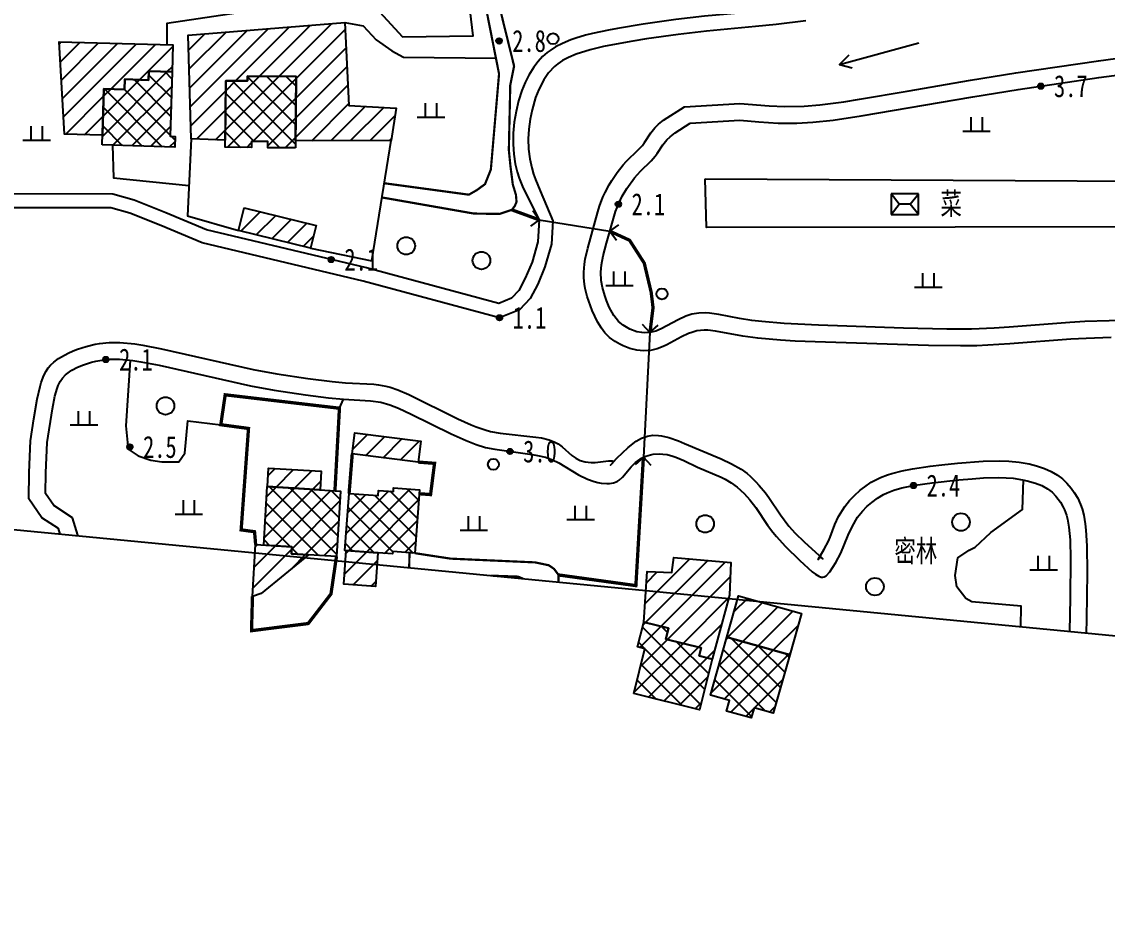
# Model space of a CAD drawing. Header units: metres. Extents: x 494039 to 619385, y 3351420 to 3402703.
# Drawn here: x 589471 to 589668.6, y 3392413.3 to 3392576.8 of the extents above; entities that cross this region are included whole.
import ezdxf
from ezdxf.enums import TextEntityAlignment as Align

# ---------------------------------------------------------------- set-up
doc = ezdxf.new("R2010")
doc.units = ezdxf.units.M
for name, pattern in [('2430', [0]), ('2450', [0]), ('4410a', [0]), ('8521', [0]), ('9610', [0])]:
    doc.linetypes.add(name, pattern=pattern)
for name, color, linetype in [('210100', 130, 'Continuous'), ('261301', 141, 'Continuous'), ('310300', 8, 'Continuous'), ('310500', 8, 'Continuous'), ('330400', 8, 'Continuous'), ('380201', 8, '2430'), ('380202', 8, '2450'), ('420500', 8, 'Continuous'), ('440200', 8, '4410a'), ('450504', 8, 'Continuous'), ('510301', 8, 'Continuous'), ('720100', 8, 'Continuous'), ('760201', 8, '8521'), ('810100', 8, '9610'), ('810302', 8, 'Continuous'), ('810501', 8, 'Continuous'), ('范围线', 8, 'Continuous')]:
    doc.layers.add(name, color=color, linetype=linetype)
pattern_1 = [(45, (0, 0), (-1.767766953, 1.767766953), []), (135, (0, 0), (-1.767766953, -1.767766953), [])]
pattern_2 = [(45, (0, 0), (-1.767766953, 1.767766953), [])]

# ---------------------------------------------------------------- blocks, each defined once
blk = doc.blocks.new('gc170')
at = {"linetype": 'Continuous'}
blk.add_circle((0, 0), 0.5, dxfattribs=at)
blk = doc.blocks.new('gu')
at = {"flags": 128}
for points in [[(3.75, 0), (-3.75, 0)], [(2.711, -0.6), (3.75, 0), (3.75, 0), (2.711, 0.6)]]:
    blk.add_lwpolyline(points, dxfattribs=at)
blk = doc.blocks.new('p_point')
for radius in [0.25, 0.2, 0.15, 0.1, 0.05]:
    blk.add_circle((0, 0), radius)
blk.add_point((0, 0))
blk = doc.blocks.new('vm')
at = {"linetype": 'Continuous'}
for p, q in [((-0.5, 0), (-0.5, 1.3)), ((0.5, 1.3), (0.5, 0)), ((1.25, 0), (-1.25, 0))]:
    blk.add_line(p, q, dxfattribs=at)
blk = doc.blocks.new('v1')
blk.add_circle((0, 0), 0.8)
blk = doc.blocks.new('mf')
for p, q in [((1.25, 0.95), (-1.25, 0.95)), ((-1.25, 0.95), (-1.25, -0.95)), ((0.5, 0), (-0.5, 0)), ((1.25, -0.95), (1.25, 0.95)), ((-1.25, -0.95), (1.25, -0.95))]:
    blk.add_line(p, q)
at = {"flags": 128}
for points in [[(-1.25, -0.95), (-0.5, 0), (-1.25, 0.95)], [(1.25, -0.95), (0.5, 0), (1.25, 0.95)]]:
    blk.add_lwpolyline(points, dxfattribs=at)
blk = doc.blocks.new('1-3&1-4')
at = {"layer": '310300', "linetype": 'Continuous'}
h = blk.add_hatch(dxfattribs=at)
h.set_pattern_fill('ANSI31', color=8, scale=20, style=0)
h.set_pattern_definition(pattern_2)
h.paths.add_polyline_path([(589508.0443, 3392555.2351), (589501.809, 3392555.5169), (589501.315, 3392574.3698), (589529.8372, 3392576.684), (589530.5338, 3392561.5501), (589539.1671, 3392561.0713), (589538.2214, 3392555.194), (589520.8375, 3392555.1484), (589520.9328, 3392566.8283), (589512.1156, 3392566.9002), (589512.1086, 3392566.0433), (589508.1327, 3392566.0757)])
h = blk.add_hatch(dxfattribs=at)
h.set_pattern_fill('ANSI31', color=8, scale=20, style=0)
h.set_pattern_definition(pattern_2)
h.paths.add_polyline_path([(589485.6766, 3392556.1426), (589478.7872, 3392556.3522), (589477.8203, 3392573.1321), (589498.5233, 3392572.5786), (589498.3748, 3392567.695), (589494.114, 3392567.8246), (589494.0643, 3392566.1933), (589489.7401, 3392566.3249), (589489.6833, 3392564.4585), (589485.933, 3392564.5726)])
h = blk.add_hatch(dxfattribs=at)
h.set_pattern_fill('ANSI31', color=8, scale=20, style=0)
h.set_pattern_definition(pattern_2)
h.paths.add_polyline_path([(589511.4513, 3392542.9461), (589524.6024, 3392539.7217), (589523.5848, 3392535.5715), (589510.4338, 3392538.796)])
h = blk.add_hatch(dxfattribs=at)
h.set_pattern_fill('ANSI31', color=8, scale=20, style=0)
h.set_pattern_definition(pattern_2)
h.paths.add_polyline_path([(589531.1597, 3392498.1711), (589531.6411, 3392501.9742), (589543.63, 3392500.4566), (589543.1486, 3392496.6535)])
h = blk.add_hatch(dxfattribs=at)
h.set_pattern_fill('ANSI31', color=8, scale=20, style=0)
h.set_pattern_definition(pattern_2)
h.paths.add_polyline_path([(589515.7299, 3392492.2084), (589515.937, 3392495.5702), (589525.5156, 3392494.9802), (589525.3086, 3392491.6185)])
h = blk.add_hatch(dxfattribs=at)
h.set_pattern_fill('ANSI31', color=8, scale=20, style=0)
h.set_pattern_definition(pattern_2)
h.paths.add_polyline_path([(589520.1764, 3392481.2258), (589520.0988, 3392479.9668), (589523.1904, 3392479.7764), (589514.5576, 3392472.748), (589512.9938, 3392472.2121), (589513.574, 3392481.6325)])
h = blk.add_hatch(dxfattribs=at)
h.set_pattern_fill('ANSI31', color=8, scale=20, style=0)
h.set_pattern_definition(pattern_2)
h.paths.add_polyline_path([(589535.8447, 3392480.1308), (589535.3919, 3392474.0143), (589529.6158, 3392474.4419), (589530.0686, 3392480.5584)])
h = blk.add_hatch(dxfattribs=at)
h.set_pattern_fill('ANSI31', color=8, scale=20, style=0)
h.set_pattern_definition(pattern_2)
h.paths.add_polyline_path([(589584.2261, 3392467.5406), (589584.8655, 3392476.7097), (589589.3498, 3392476.5781), (589589.6871, 3392479.284), (589600.0597, 3392478.4078), (589599.8679, 3392472.4028), (589596.6588, 3392460.8072), (589594.31, 3392461.3835), (589594.6712, 3392462.8554), (589588.2397, 3392464.4337), (589588.7308, 3392466.4352)])
h = blk.add_hatch(dxfattribs=at)
h.set_pattern_fill('ANSI31', color=8, scale=20, style=0)
h.set_pattern_definition(pattern_2)
h.paths.add_polyline_path([(589599.3803, 3392464.8051), (589601.5044, 3392472.3077), (589612.9306, 3392469.0728), (589610.8066, 3392461.5702)])
at = {"layer": '310500', "linetype": 'Continuous'}
h = blk.add_hatch(dxfattribs=at)
h.set_pattern_fill('ANSI37', color=8, scale=20, style=0)
h.set_pattern_definition(pattern_1)
h.paths.add_polyline_path([(589485.6235, 3392554.3983), (589485.933, 3392564.5726), (589489.6833, 3392564.4585), (589489.7401, 3392566.3249), (589494.0643, 3392566.1933), (589494.114, 3392567.8246), (589498.3748, 3392567.695), (589498.018, 3392555.9681), (589498.9227, 3392555.9405), (589498.8636, 3392553.9955)])
h = blk.add_hatch(dxfattribs=at)
h.set_pattern_fill('ANSI37', color=8, scale=20, style=0)
h.set_pattern_definition(pattern_1)
h.paths.add_polyline_path([(589520.8268, 3392553.8407), (589515.769, 3392553.882), (589515.7781, 3392555.0016), (589512.8134, 3392555.0258), (589512.8044, 3392553.9234), (589508.0339, 3392553.9623), (589508.1327, 3392566.0757), (589512.1086, 3392566.0433), (589512.1156, 3392566.9002), (589520.9328, 3392566.8283)])
h = blk.add_hatch(dxfattribs=at)
h.set_pattern_fill('ANSI37', color=8, scale=20, style=0)
h.set_pattern_definition(pattern_1)
h.paths.add_polyline_path([(589528.2846, 3392479.4627), (589520.0988, 3392479.9668), (589520.1764, 3392481.2258), (589515.0362, 3392481.5424), (589515.6932, 3392492.2107), (589529.0192, 3392491.39)])
h = blk.add_hatch(dxfattribs=at)
h.set_pattern_fill('ANSI37', color=8, scale=20, style=0)
h.set_pattern_definition(pattern_1)
h.paths.add_polyline_path([(589542.5261, 3392480.08), (589538.5237, 3392480.3763), (589538.491, 3392479.9349), (589529.8149, 3392480.5772), (589530.5819, 3392490.9369), (589535.8472, 3392490.5471), (589535.9176, 3392491.4972), (589538.6447, 3392491.2954), (589538.6933, 3392491.9521), (589543.3793, 3392491.6052)])
h = blk.add_hatch(dxfattribs=at)
h.set_pattern_fill('ANSI37', color=8, scale=20, style=0)
h.set_pattern_definition(pattern_1)
h.paths.add_polyline_path([(589582.4384, 3392454.5257), (589584.4377, 3392462.6733), (589583.1116, 3392462.9988), (589584.2261, 3392467.5406), (589588.7308, 3392466.4352), (589588.2397, 3392464.4337), (589594.6712, 3392462.8554), (589594.31, 3392461.3835), (589596.6588, 3392460.8072), (589594.3972, 3392451.5911)])
h = blk.add_hatch(dxfattribs=at)
h.set_pattern_fill('ANSI37', color=8, scale=20, style=0)
h.set_pattern_definition(pattern_1)
h.paths.add_polyline_path([(589604.3045, 3392451.9367), (589603.7782, 3392450.0779), (589599.3076, 3392451.3435), (589599.8421, 3392453.2315), (589596.3811, 3392454.2114), (589599.3803, 3392464.8051), (589610.8066, 3392461.5702), (589607.7991, 3392450.9473)])
at = {"layer": '210100', "color": 141, "linetype": 'Continuous', "elevation": 0.8, "flags": 128}
for points in [[(589613.7438, 3392576.9809), (589608.3392, 3392576.3037), (589604.5837, 3392575.9112), (589595.6841, 3392575.0729), (589590.4894, 3392574.4788), (589584.701, 3392573.6712), (589582.2265, 3392573.2836), (589578.5274, 3392572.6275), (589576.8914, 3392572.2902), (589574.4528, 3392571.6971), (589571.8984, 3392570.8859), (589570.5178, 3392570.3071), (589569.4673, 3392569.7511), (589568.5679, 3392569.148), (589567.9772, 3392568.6546), (589566.8985, 3392567.4947), (589566.0144, 3392566.228), (589565.11, 3392564.4759), (589564.5362, 3392563.0056), (589563.89, 3392560.7926), (589563.5283, 3392559.0424), (589563.2897, 3392557.2734), (589563.1929, 3392555.4926), (589563.2693, 3392553.6095), (589563.4968, 3392551.8487), (589563.8425, 3392550.2245), (589564.1873, 3392549.0385), (589564.5176, 3392548.0797), (589565.3456, 3392546.0037), (589567.7075, 3392540.589)], [(589669.3015, 3392519.3245), (589664.7717, 3392519.1699), (589661.9786, 3392518.9998), (589650.8786, 3392518.1659), (589644.8701, 3392517.838), (589641.911, 3392517.7885), (589636.0754, 3392517.8608), (589615.4338, 3392518.535), (589611.819, 3392518.6936), (589609.1047, 3392518.8509), (589605.0217, 3392519.2003), (589602.2859, 3392519.5622), (589597.2694, 3392520.5145), (589595.8911, 3392520.6583), (589595.2117, 3392520.6694), (589593.9143, 3392520.5303), (589592.964, 3392520.2641), (589592.4023, 3392520.0492), (589591.1079, 3392519.4371), (589588.4542, 3392518.0243), (589587.764, 3392517.7004), (589586.6713, 3392517.2806), (589585.4634, 3392516.994), (589584.2139, 3392516.9237), (589582.9422, 3392517.0525), (589581.6785, 3392517.354), (589580.4532, 3392517.8094), (589579.8648, 3392518.0908), (589579.0246, 3392518.577), (589578.0074, 3392519.3429), (589577.1721, 3392520.1929), (589576.5274, 3392521.0305), (589575.8276, 3392522.1613), (589574.8467, 3392524.2278), (589574.2095, 3392525.9309), (589573.9399, 3392526.7797), (589573.5606, 3392528.2759), (589573.4252, 3392529.0275), (589573.3027, 3392530.211), (589573.2984, 3392531.2302), (589573.4337, 3392532.6886), (589573.5844, 3392533.6), (589574.0399, 3392535.6036), (589575.8887, 3392542.2273), (589576.1939, 3392543.222), (589576.786, 3392544.8461), (589577.1908, 3392545.7488), (589577.9334, 3392547.1438), (589578.392, 3392547.8973), (589579.395, 3392549.3547), (589580.502, 3392550.7382), (589581.0926, 3392551.3975), (589583.2246, 3392553.475), (589583.9725, 3392554.2887), (589584.369, 3392554.8144), (589585.5159, 3392556.575), (589586.2257, 3392557.504), (589586.8863, 3392558.1578), (589587.8349, 3392558.9024), (589591.6242, 3392561.3311), (589601.7143, 3392561.9339), (589607.0556, 3392561.4914), (589609.9115, 3392561.3777), (589613.419, 3392561.4551), (589616.3156, 3392561.6973), (589620.6522, 3392562.2478), (589623.54, 3392562.6859), (589632.1969, 3392564.1446), (589643.7347, 3392566.1603), (589651.9942, 3392567.4999), (589667.031, 3392569.7164), (589670.0985, 3392570.1377)], [(589477.9966, 3392483.5509), (589477.6813, 3392484.5825), (589474.6706, 3392486.533), (589472.306, 3392489.9921), (589472.3327, 3392494.7573), (589472.5696, 3392500.5347), (589473.1895, 3392504.5298), (589473.8228, 3392508.1108), (589474.339, 3392510.4336), (589474.5405, 3392511.1407), (589474.992, 3392512.3874), (589475.4114, 3392513.2321), (589475.7939, 3392513.8166), (589476.1984, 3392514.2978), (589476.8029, 3392514.8655), (589477.6514, 3392515.4961), (589478.1973, 3392515.8387), (589479.4423, 3392516.5002), (589480.3455, 3392516.9021), (589481.1318, 3392517.2081), (589482.7205, 3392517.7215), (589484.3283, 3392518.1105), (589485.1396, 3392518.254), (589486.8767, 3392518.4206), (589488.8337, 3392518.4095), (589491.5871, 3392518.1552), (589493.0419, 3392517.9314), (589496.4103, 3392517.2814), (589513.1463, 3392513.5293), (589517.4259, 3392512.7261), (589523.0526, 3392511.8638), (589527.5151, 3392511.2979), (589529.9113, 3392511.0893), (589535.0804, 3392510.8262), (589535.9532, 3392510.7296), (589537.2431, 3392510.5028), (589538.0419, 3392510.2937), (589539.4546, 3392509.8104), (589541.4571, 3392508.9571), (589550.3985, 3392504.5186), (589552.8344, 3392503.4192), (589553.7359, 3392503.0571), (589555.3477, 3392502.5042), (589556.3071, 3392502.2518), (589558.0963, 3392501.9305), (589564.6118, 3392501.2132), (589565.6085, 3392501.0431), (589567.0348, 3392500.6863), (589567.9192, 3392500.3487), (589568.6425, 3392499.9539), (589569.3618, 3392499.412), (589571.1651, 3392497.8272), (589571.8521, 3392497.3492), (589572.6369, 3392496.9536), (589573.5598, 3392496.6806), (589574.6698, 3392496.5782), (589575.3762, 3392496.6094), (589577.7995, 3392496.8876), (589578.4762, 3392496.8936), (589578.6676, 3392496.817), (589578.6995, 3392496.7004), (589578.5601, 3392496.4705), (589578.2065, 3392496.1129), (589579.3571, 3392497.3824), (589581.3784, 3392499.3296), (589582.8357, 3392500.4676), (589583.7901, 3392501.0015), (589584.9283, 3392501.3912), (589585.8798, 3392501.526), (589586.9053, 3392501.5024), (589587.4619, 3392501.4277), (589588.7821, 3392501.1174), (589590.5405, 3392500.5144), (589591.6771, 3392500.0587), (589598.324, 3392497.2344), (589600.2345, 3392496.3464), (589601.9857, 3392495.3367), (589603.0415, 3392494.5576), (589603.6011, 3392494.0865), (589604.6586, 3392493.0797), (589605.2666, 3392492.4209), (589606.3743, 3392491.0693), (589606.9915, 3392490.2393), (589609.1354, 3392487.0351), (589610.6335, 3392485.016), (589611.8006, 3392483.7089), (589613.4084, 3392482.1275), (589616.837, 3392479.0652), (589616.5428, 3392479.2894), (589616.3818, 3392479.3323), (589616.2244, 3392479.2436), (589615.999, 3392478.9463), (589617.0831, 3392480.7877), (589617.8531, 3392482.2828), (589618.1553, 3392482.9777), (589619.0201, 3392485.3177), (589619.6921, 3392486.7275), (589620.8198, 3392488.5763), (589621.6729, 3392489.6663), (589622.5725, 3392490.5996), (589623.6477, 3392491.5401), (589624.4559, 3392492.1603), (589625.6607, 3392492.9711), (589627.3231, 3392493.8605), (589628.6154, 3392494.3616), (589629.3886, 3392494.6047), (589631.3042, 3392495.0877), (589633.1458, 3392495.4421), (589636.3617, 3392495.9011), (589638.5119, 3392496.1476), (589641.3819, 3392496.4347), (589646.0472, 3392496.7983), (589648.9155, 3392496.8936), (589650.7053, 3392496.8425), (589652.6051, 3392496.64), (589654.3922, 3392496.3144), (589655.7512, 3392495.9706), (589657.2106, 3392495.4818), (589658.3816, 3392494.9706), (589659.5538, 3392494.2931), (589660.4438, 3392493.6045), (589661.2591, 3392492.8192), (589662.0552, 3392491.8888), (589662.6053, 3392491.1218), (589663.2301, 3392490.0663), (589663.7483, 3392488.9618), (589664.0494, 3392488.1411), (589664.3554, 3392486.9918), (589664.6198, 3392485.4282), (589664.7451, 3392484.2398), (589664.8944, 3392481.4359), (589664.9371, 3392476.5844), (589664.8243, 3392468.0806), (589664.7537, 3392465.529)]]:
    blk.add_lwpolyline(points, dxfattribs=at)
at = {"layer": '210100', "color": 141, "linetype": 'Continuous', "flags": 128}
blk.add_lwpolyline([(589567.7075, 3392540.589), (589567.4482, 3392536.321), (589566.2436, 3392532.1924), (589564.9237, 3392529.0384), (589563.5417, 3392526.4297), (589561.621, 3392524.3576), (589557.9696, 3392522.9255), (589533.1196, 3392529.5727), (589503.837, 3392536.5668), (589496.2826, 3392539.7423), (589490.6359, 3392541.9784), (589487.2196, 3392542.9047), (589468.0388, 3392542.9634)], dxfattribs=at)
at = {"layer": '310300', "color": 8, "linetype": 'Continuous', "flags": 128}
for points in [[(589508.0443, 3392555.2351), (589501.809, 3392555.5169), (589501.315, 3392574.3698), (589529.8372, 3392576.684), (589530.5338, 3392561.5501), (589539.1671, 3392561.0713), (589538.2214, 3392555.194), (589520.8375, 3392555.1484), (589520.9328, 3392566.8283), (589512.1156, 3392566.9002), (589512.1086, 3392566.0433), (589508.1327, 3392566.0757)], [(589584.2261, 3392467.5406), (589584.8655, 3392476.7097), (589589.3498, 3392476.5781), (589589.6871, 3392479.284), (589600.0597, 3392478.4078), (589599.8679, 3392472.4028), (589596.6588, 3392460.8072), (589594.31, 3392461.3835), (589594.6712, 3392462.8554), (589588.2397, 3392464.4337), (589588.7308, 3392466.4352)]]:
    blk.add_lwpolyline(points, close=True, dxfattribs=at)
for points, elevation in [([(589485.6766, 3392556.1426), (589478.7872, 3392556.3522), (589477.8203, 3392573.1321), (589498.5233, 3392572.5786), (589498.3748, 3392567.695), (589494.114, 3392567.8246), (589494.0643, 3392566.1933), (589489.7401, 3392566.3249), (589489.6833, 3392564.4585), (589485.933, 3392564.5726)], 5.3833), ([(589511.4513, 3392542.9461), (589524.6024, 3392539.7217), (589523.5848, 3392535.5715), (589510.4338, 3392538.796)], 5.9748), ([(589531.1597, 3392498.1711), (589531.6411, 3392501.9742), (589543.63, 3392500.4566), (589543.1486, 3392496.6535)], 6.2955), ([(589515.7299, 3392492.2084), (589515.937, 3392495.5702), (589525.5156, 3392494.9802), (589525.3086, 3392491.6185)], 6.34), ([(589520.1764, 3392481.2258), (589520.0988, 3392479.9668), (589523.1904, 3392479.7764), (589514.5576, 3392472.748), (589512.9938, 3392472.2121), (589513.574, 3392481.6325)], 7.3417), ([(589535.8447, 3392480.1308), (589535.3919, 3392474.0143), (589529.6158, 3392474.4419), (589530.0686, 3392480.5584)], 6.2955), ([(589599.3803, 3392464.8051), (589601.5044, 3392472.3077), (589612.9306, 3392469.0728), (589610.8066, 3392461.5702)], 6.3654)]:
    blk.add_lwpolyline(points, close=True, dxfattribs=dict(at, elevation=elevation))
at = {"layer": '310500', "color": 8, "linetype": 'Continuous', "flags": 128}
for points, elevation in [([(589485.6235, 3392554.3983), (589485.933, 3392564.5726), (589489.6833, 3392564.4585), (589489.7401, 3392566.3249), (589494.0643, 3392566.1933), (589494.114, 3392567.8246), (589498.3748, 3392567.695), (589498.018, 3392555.9681), (589498.9227, 3392555.9405), (589498.8636, 3392553.9955)], 11.6687), ([(589520.8268, 3392553.8407), (589515.769, 3392553.882), (589515.7781, 3392555.0016), (589512.8134, 3392555.0258), (589512.8044, 3392553.9234), (589508.0339, 3392553.9623), (589508.1327, 3392566.0757), (589512.1086, 3392566.0433), (589512.1156, 3392566.9002), (589520.9328, 3392566.8283)], 14.9911), ([(589528.2846, 3392479.4627), (589520.0988, 3392479.9668), (589520.1764, 3392481.2258), (589515.0362, 3392481.5424), (589515.6932, 3392492.2107), (589529.0192, 3392491.39)], 12.3413), ([(589582.4384, 3392454.5257), (589584.4377, 3392462.6733), (589583.1116, 3392462.9988), (589584.2261, 3392467.5406), (589588.7308, 3392466.4352), (589588.2397, 3392464.4337), (589594.6712, 3392462.8554), (589594.31, 3392461.3835), (589596.6588, 3392460.8072), (589594.3972, 3392451.5911)], 11.8796), ([(589604.3045, 3392451.9367), (589603.7782, 3392450.0779), (589599.3076, 3392451.3435), (589599.8421, 3392453.2315), (589596.3811, 3392454.2114), (589599.3803, 3392464.8051), (589610.8066, 3392461.5702), (589607.7991, 3392450.9473)], 11.2309)]:
    blk.add_lwpolyline(points, close=True, dxfattribs=dict(at, elevation=elevation))
blk.add_lwpolyline([(589542.5261, 3392480.08), (589538.5237, 3392480.3763), (589538.491, 3392479.9349), (589529.8149, 3392480.5772), (589530.5819, 3392490.9369), (589535.8472, 3392490.5471), (589535.9176, 3392491.4972), (589538.6447, 3392491.2954), (589538.6933, 3392491.9521), (589543.3793, 3392491.6052)], close=True, dxfattribs=at)
at = {"layer": '330400', "color": 8, "linetype": 'Continuous', "flags": 128}
blk.add_lwpolyline([(589595.4153, 3392548.213), (589685.7281, 3392547.7329), (589686.1723, 3392539.4844), (589595.682, 3392539.34)], close=True, dxfattribs=at)
at = {"layer": '380201', "color": 8, "linetype": '2430', "const_width": 0.6, "flags": 128}
for points in [[(589528.0082, 3392491.4523), (589528.8257, 3392506.458), (589508.0261, 3392508.9014), (589507.225, 3392503.4562), (589512.2716, 3392502.7763), (589510.9307, 3392484.3145), (589513.3667, 3392483.9803), (589513.574, 3392481.6325)], [(589531.1597, 3392498.1711), (589530.5819, 3392490.9369)], [(589512.9938, 3392472.2121), (589512.8221, 3392465.9687), (589523.1403, 3392467.2676), (589527.2855, 3392472.6487), (589528.2846, 3392479.4627)]]:
    blk.add_lwpolyline(points, dxfattribs=at)
at = {"layer": '380201', "color": 8, "linetype": '2430', "const_width": 0.6, "elevation": 6.4973, "flags": 128}
blk.add_lwpolyline([(589543.327, 3392490.8985), (589545.4166, 3392490.7384), (589546.1391, 3392496.4243), (589543.1486, 3392496.6535)], dxfattribs=at)
at = {"layer": '380202', "color": 8, "linetype": '2450', "flags": 128}
for points in [[(589532.1243, 3392580.8033), (589534.8858, 3392579.8557), (589536.129, 3392578.6106), (589540.3299, 3392574.0803), (589553.1847, 3392574.2458), (589549.663, 3392603.7201)], [(589523.5848, 3392535.5715), (589534.7386, 3392533.2769), (589538.2214, 3392555.194)]]:
    blk.add_lwpolyline(points, dxfattribs=at)
at = {"layer": '380202', "color": 8, "linetype": '2450', "elevation": 5.9366, "flags": 128}
blk.add_lwpolyline([(589501.809, 3392555.5169), (589501.1663, 3392541.4857), (589510.4338, 3392538.796)], dxfattribs=at)
at = {"layer": '420500', "color": 8, "linetype": 'Continuous', "const_width": 0.4, "flags": 128}
for points in [[(589536.5731, 3392544.8218), (589553.2903, 3392541.8924), (589557.9727, 3392541.8216), (589560.2243, 3392542.5654), (589560.7367, 3392543.2351), (589561.0686, 3392544.0103), (589560.9643, 3392545.2827), (589560.3862, 3392547.1952), (589559.9523, 3392550.5983), (589559.6686, 3392553.4292), (589559.9267, 3392565.2712), (589560.6222, 3392568.7413), (589557.1389, 3392582.8916), (589552.6156, 3392610.3651), (589543.5364, 3392661.3425), (589537.4166, 3392696.9054), (589527.4014, 3392756.6769), (589528.014, 3392758.1371), (589528.5418, 3392759.0403), (589529.4156, 3392759.499), (589555.7717, 3392757.5441)], [(589523.5018, 3392758.127), (589524.2, 3392756.4737), (589533.6739, 3392706.9446), (589541.0567, 3392662.3921), (589548.3425, 3392622.3689), (589554.685, 3392583.4818), (589557.8852, 3392567.3064), (589556.3909, 3392549.893), (589555.3273, 3392547.2437), (589553.8508, 3392546.1681), (589552.3897, 3392545.3259), (589536.9845, 3392547.4105)], [(589541.5218, 3392477.4208), (589541.5853, 3392480.1497)], [(589542.5261, 3392480.08), (589549.069, 3392479.0787), (589564.4476, 3392478.3983), (589566.9436, 3392477.8742), (589567.9043, 3392477.2092), (589568.7162, 3392476.112), (589568.7009, 3392474.798)], [(589562.3127, 3392475.4145), (589561.348, 3392475.8074), (589556.4388, 3392475.9813)]]:
    blk.add_lwpolyline(points, dxfattribs=at)
at = {"layer": '440200', "color": 8, "linetype": '4410a', "const_width": 0.6, "flags": 128}
for points in [[(589560.2243, 3392542.5654), (589565.2171, 3392540.7403)], [(589578.0814, 3392538.6625), (589581.651, 3392537.0283), (589584.3214, 3392532.8666), (589585.5818, 3392527.5613), (589585.9215, 3392524.7668), (589585.3621, 3392520.2355)], [(589584.1677, 3392497.5703), (589582.7968, 3392474.1714), (589568.7162, 3392476.112)]]:
    blk.add_lwpolyline(points, dxfattribs=at)
at = {"layer": '450504', "color": 8, "linetype": 'Continuous'}
for p, q in [((589565.2171, 3392540.7403), (589564.0465, 3392542.3619)), ((589565.2171, 3392540.7403), (589563.5955, 3392539.5697)), ((589578.0814, 3392538.6625), (589579.703, 3392539.8331)), ((589578.0814, 3392538.6625), (589579.252, 3392537.0409)), ((589585.3621, 3392520.2355), (589584.0243, 3392521.7222)), ((589585.3621, 3392520.2355), (589586.8488, 3392521.5733)), ((589584.1677, 3392497.5703), (589582.681, 3392496.2325)), ((589584.1677, 3392497.5703), (589585.5055, 3392496.0836))]:
    blk.add_line(p, q, dxfattribs=at)
at = {"layer": '450504', "color": 8, "linetype": 'Continuous', "flags": 128}
for points in [[(589565.2171, 3392540.7403), (589578.0814, 3392538.6625)], [(589585.3621, 3392520.2355), (589584.1677, 3392497.5703)]]:
    blk.add_lwpolyline(points, dxfattribs=at)
at = {"layer": '760201', "color": 8, "linetype": '8521', "flags": 128}
for points in [[(589618.5604, 3392714.3997), (589603.9473, 3392713.8533), (589600.1442, 3392712.3202), (589598.0567, 3392709.7844), (589597.2416, 3392707.353), (589597.7669, 3392705.3499), (589598.9994, 3392702.6912), (589600.8416, 3392700.0396), (589603.4732, 3392698.7435), (589607.1743, 3392698.0339), (589613.9194, 3392697.3614), (589634.798, 3392699.3302), (589646.5008, 3392699.8796), (589656.7118, 3392699.1201), (589663.6073, 3392699.9356), (589667.6377, 3392699.6313), (589670.1195, 3392697.4541), (589670.4336, 3392695.0903), (589670.1145, 3392691.6431), (589670.1849, 3392687.5188), (589670.2607, 3392686.3086), (589670.4643, 3392684.3673), (589670.6202, 3392683.3281), (589671.0254, 3392681.2635), (589671.5471, 3392679.2264), (589671.8536, 3392678.2228), (589672.7495, 3392675.8339), (589673.7513, 3392673.658), (589676.6869, 3392667.9607), (589678.1685, 3392664.8586), (589679.0228, 3392662.749), (589679.4882, 3392661.4636), (589679.9192, 3392660.1668), (589680.554, 3392657.9843), (589681.0579, 3392655.7778), (589681.3041, 3392654.218), (589681.421, 3392652.9833), (589681.5087, 3392650.2461), (589681.5051, 3392644.0025), (589681.6622, 3392641.7757), (589682.0128, 3392639.5921), (589682.2769, 3392638.3886), (589682.9103, 3392635.9983), (589683.807, 3392633.1571), (589684.917, 3392630.1198), (589687.282, 3392624.3648), (589687.6605, 3392623.3194), (589688.1482, 3392621.7301), (589688.4825, 3392620.2183), (589688.6414, 3392619.2326), (589689.128, 3392615.2496), (589689.4542, 3392613.2812), (589689.7535, 3392612.0506), (589690.7922, 3392608.4323), (589691.1198, 3392606.8497), (589691.2517, 3392605.5827), (589691.2572, 3392604.9538), (589691.1998, 3392604.2272), (589691.0702, 3392603.5306), (589690.7532, 3392602.506), (589690.054, 3392601.0211), (589689.0351, 3392599.4622), (589688.0782, 3392598.3058), (589686.738, 3392597.0149), (589685.7382, 3392596.2609), (589684.5485, 3392595.5389), (589682.4156, 3392594.5301), (589680.0692, 3392593.6542), (589674.7144, 3392591.8902), (589673.6976, 3392591.5044), (589672.203, 3392590.848), (589670.7552, 3392590.0566), (589667.3459, 3392587.7938), (589665.9432, 3392586.9279), (589664.8237, 3392586.356), (589663.8324, 3392585.9739), (589662.4334, 3392585.6606), (589660.9987, 3392585.5423), (589660.1854, 3392585.5372), (589658.0401, 3392585.6616), (589652.1542, 3392586.2956), (589650.0995, 3392586.34), (589648.2791, 3392586.1779), (589646.2078, 3392585.8124), (589644.9162, 3392585.5199), (589638.204, 3392583.7364), (589636.5774, 3392583.3445), (589633.0249, 3392582.6296), (589627.6749, 3392581.7423), (589618.1426, 3392580.35), (589609.7894, 3392579.2355), (589604.2371, 3392578.6297), (589595.3179, 3392577.7902), (589590.0485, 3392577.1835), (589584.1212, 3392576.3496), (589579.4804, 3392575.5921), (589577.7995, 3392575.2799), (589574.8735, 3392574.651), (589573.6286, 3392574.334), (589571.8682, 3392573.8087), (589570.9697, 3392573.4946), (589569.4304, 3392572.8604), (589568.167, 3392572.215), (589567.1732, 3392571.5876), (589566.6311, 3392571.1804), (589565.8132, 3392570.4495), (589565.0029, 3392569.5716), (589564.2166, 3392568.5476), (589563.3108, 3392567.0833), (589562.6542, 3392565.7523), (589562.0559, 3392564.2702), (589561.4557, 3392562.3949), (589560.9926, 3392560.461), (589560.6613, 3392558.5002), (589560.4662, 3392556.5202), (589560.4328, 3392554.5039), (589560.5523, 3392552.7203), (589560.8136, 3392550.957), (589561.165, 3392549.4786), (589561.5351, 3392548.3521), (589562.178, 3392546.797), (589562.6593, 3392545.7788), (589565.2171, 3392540.7403)], [(589565.2171, 3392540.7403), (589564.9748, 3392536.7514), (589563.8878, 3392533.026), (589562.666, 3392530.1062), (589561.4899, 3392527.8863), (589560.1789, 3392526.472), (589557.8221, 3392525.5476), (589533.7319, 3392531.9916), (589504.6154, 3392538.9461), (589497.2254, 3392542.0524), (589491.4242, 3392544.3498), (589487.5556, 3392545.3987), (589468.3513, 3392545.4574), (589462.8732, 3392546.9847), (589461.1833, 3392547.407), (589458.4286, 3392547.998), (589456.3091, 3392548.3645), (589450.315, 3392549.1734), (589445.954, 3392549.9143), (589445.0024, 3392550.0521), (589443.5244, 3392550.163), (589442.3401, 3392550.1083), (589441.1045, 3392549.8486), (589440.0401, 3392549.455), (589437.4572, 3392548.2292), (589435.9223, 3392547.6128), (589434.4629, 3392547.1867), (589432.7241, 3392546.8344), (589430.7037, 3392546.5867), (589428.4062, 3392546.4675), (589425.8453, 3392546.4976), (589424.3147, 3392546.5881), (589422.329, 3392546.7804), (589419.181, 3392547.2201), (589414.8895, 3392547.9935), (589399.7144, 3392551.152), (589379.2997, 3392555.1825), (589366.4561, 3392557.8036), (589363.5005, 3392558.2871), (589361.2778, 3392558.5515), (589353.6699, 3392559.1579), (589351.8364, 3392559.3349), (589349.5917, 3392559.624), (589346.6818, 3392560.1427), (589345.0253, 3392560.4899), (589338.0077, 3392562.1016), (589334.2901, 3392562.8718), (589331.8036, 3392563.2726), (589329.723, 3392563.4951), (589327.9286, 3392563.5787), (589325.163, 3392563.5456), (589317.9377, 3392563.1076), (589314.7877, 3392563.0012), (589310.9033, 3392563.0831), (589306.3794, 3392563.3737), (589300.5697, 3392563.9093), (589275.9856, 3392566.6127), (589266.1678, 3392567.5869), (589259.8445, 3392568.1024), (589254.6006, 3392568.4685), (589238.5604, 3392569.4419), (589233.9003, 3392569.807), (589229.8396, 3392570.3036), (589227.3332, 3392570.7682), (589225.562, 3392571.2452), (589223.2816, 3392572.0686)], [(589481.2215, 3392483.2397), (589481.225, 3392483.3363), (589480.2519, 3392486.5214), (589476.8251, 3392488.7414), (589475.3361, 3392490.9196), (589475.3572, 3392494.6868), (589475.5843, 3392500.2237), (589476.5712, 3392506.3182), (589477.0297, 3392508.6548), (589477.4113, 3392510.0574), (589477.6079, 3392510.5922), (589477.9702, 3392511.3482), (589478.3799, 3392511.957), (589478.9402, 3392512.5393), (589479.6574, 3392513.0867), (589480.1126, 3392513.3704), (589481.1449, 3392513.9032), (589482.2527, 3392514.3607), (589483.683, 3392514.8217), (589484.4537, 3392515.016), (589485.9136, 3392515.2776), (589487.1001, 3392515.3757), (589488.7878, 3392515.3657), (589491.2268, 3392515.1403), (589492.6721, 3392514.9193), (589496.0173, 3392514.2731), (589512.6382, 3392510.5452), (589516.9355, 3392509.7406), (589522.6356, 3392508.8691), (589526.8532, 3392508.3258), (589529.583, 3392508.081), (589534.4709, 3392507.8339), (589536.3808, 3392507.5563), (589538.0028, 3392507.0906), (589539.6032, 3392506.4594), (589541.8933, 3392505.3917), (589549.1463, 3392501.8061), (589551.878, 3392500.571), (589553.7328, 3392499.8464), (589555.4004, 3392499.3377), (589557.1263, 3392498.981), (589563.9203, 3392498.0596), (589564.9044, 3392497.8818), (589566.3439, 3392497.5363), (589567.6223, 3392497.0832), (589568.754, 3392496.5136), (589572.3357, 3392494.3142), (589573.9601, 3392493.5267), (589575.2107, 3392493.1106), (589575.8556, 3392492.9549), (589576.5025, 3392492.8401), (589577.521, 3392492.7575), (589578.0135, 3392492.7718), (589578.7179, 3392492.8779), (589579.3653, 3392493.1057), (589579.7553, 3392493.339), (589580.3315, 3392493.8924), (589581.9226, 3392495.7761), (589582.7559, 3392496.6019), (589583.1247, 3392496.9107), (589583.8318, 3392497.3932), (589584.6289, 3392497.7613), (589585.4429, 3392497.9868), (589585.9502, 3392498.0721), (589587.0726, 3392498.1402), (589587.6779, 3392498.1135), (589588.4778, 3392498.007), (589589.5189, 3392497.7416), (589590.0813, 3392497.5479), (589591.5098, 3392496.9452), (589594.0238, 3392495.7529), (589598.3141, 3392493.8954), (589599.0688, 3392493.5192), (589600.1605, 3392492.886), (589601.2639, 3392492.0756), (589602.5164, 3392490.9197), (589603.5241, 3392489.7871), (589604.619, 3392488.3589), (589606.7504, 3392485.1635), (589607.7237, 3392483.8998), (589608.415, 3392483.0855), (589609.9802, 3392481.3792), (589612.6252, 3392478.7454), (589614.9206, 3392476.7051), (589615.5019, 3392476.2417), (589616.0846, 3392475.8702), (589616.5471, 3392475.7016), (589616.8463, 3392475.6842), (589617.095, 3392475.7442), (589617.4662, 3392475.9614), (589618.1385, 3392476.6848), (589619.2282, 3392478.3722), (589620.0897, 3392480.0986), (589621.4604, 3392483.3611), (589622.1532, 3392484.8539), (589623.1716, 3392486.6165), (589624.0259, 3392487.7191), (589624.8708, 3392488.5756), (589625.7525, 3392489.3274), (589626.813, 3392490.0945), (589627.8762, 3392490.7298), (589628.5493, 3392491.061), (589629.7725, 3392491.5324), (589631.2342, 3392491.9505), (589632.127, 3392492.1555), (589633.6704, 3392492.4489), (589636.7671, 3392492.8923), (589641.5987, 3392493.4081), (589644.0163, 3392493.6168), (589646.0882, 3392493.7591), (589648.8487, 3392493.8493), (589650.2272, 3392493.817), (589651.5084, 3392493.7117), (589653.2038, 3392493.4526), (589654.0443, 3392493.2713), (589655.5506, 3392492.8375), (589656.7112, 3392492.3706), (589657.7401, 3392491.7977), (589658.5653, 3392491.1593), (589659.2604, 3392490.4634), (589660.0844, 3392489.3822), (589660.5988, 3392488.4711), (589660.8248, 3392487.9765), (589661.1696, 3392487.0231), (589661.3659, 3392486.2854), (589661.6352, 3392484.7829), (589661.8431, 3392482.4864), (589661.9375, 3392478.9944), (589661.8765, 3392471.9628), (589661.7191, 3392465.8218)]]:
    blk.add_lwpolyline(points, dxfattribs=at)
blk.add_lwpolyline([(589592.6882, 3392558.3279), (589601.7171, 3392558.8673), (589605.2008, 3392558.5567), (589608.6804, 3392558.3372), (589612.113, 3392558.321), (589615.0378, 3392558.4988), (589618.6854, 3392558.9069), (589623.7841, 3392559.6559), (589644.1558, 3392563.1329), (589652.4198, 3392564.4633), (589667.0907, 3392566.632), (589672.648, 3392567.3674), (589675.568, 3392567.6286), (589676.8979, 3392567.6921), (589679.0303, 3392567.6868), (589680.5341, 3392567.5765), (589682.2057, 3392567.3252), (589683.8566, 3392566.9398), (589684.6662, 3392566.6961), (589686.5402, 3392565.9605), (589687.7126, 3392565.3357), (589688.4658, 3392564.836), (589689.2257, 3392564.2313), (589690.2818, 3392563.2126), (589690.7759, 3392562.6616), (589691.702, 3392561.4922), (589692.5487, 3392560.2501), (589693.3159, 3392558.9519), (589694.3036, 3392556.9265), (589694.8347, 3392555.5377), (589695.1175, 3392554.6102), (589695.4706, 3392553.0283), (589695.6149, 3392552.1159), (589695.825, 3392550.045), (589695.8985, 3392548.653), (589695.9371, 3392547.0195), (589695.9095, 3392542.9959), (589695.8543, 3392540.6904), (589695.6865, 3392537.6282), (589695.5607, 3392536.3675), (589695.2535, 3392534.3842), (589694.9068, 3392532.9362), (589694.685, 3392532.229), (589694.2266, 3392531.0817), (589693.7586, 3392530.1839), (589693.1315, 3392529.2088), (589692.4176, 3392528.2781), (589691.3553, 3392527.1127), (589690.1902, 3392526.0469), (589688.6172, 3392524.888), (589687.6205, 3392524.3083), (589686.9209, 3392523.9735), (589686.1907, 3392523.6824), (589684.6908, 3392523.2286), (589683.1494, 3392522.91), (589681.9725, 3392522.7389), (589679.5798, 3392522.5234), (589677.9643, 3392522.4467), (589675.9301, 3392522.3993), (589668.9765, 3392522.3706), (589664.5572, 3392522.2282), (589661.7842, 3392522.0612), (589650.7663, 3392521.2314), (589648.0154, 3392521.0517), (589643.9308, 3392520.8776), (589639.3951, 3392520.8629), (589631.5472, 3392521.0511), (589616.0642, 3392521.5968), (589609.7717, 3392521.9098), (589605.7153, 3392522.232), (589603.9061, 3392522.4351), (589601.6358, 3392522.7716), (589597.914, 3392523.4992), (589596.2208, 3392523.744), (589595.4603, 3392523.7986), (589594.2605, 3392523.7787), (589592.9746, 3392523.5566), (589591.8934, 3392523.1946), (589590.5117, 3392522.564), (589587.4228, 3392520.9322), (589586.4109, 3392520.5039), (589585.3621, 3392520.2355), (589584.3534, 3392520.1841), (589583.898, 3392520.2199), (589582.9883, 3392520.3887), (589581.6671, 3392520.8602), (589580.4653, 3392521.5633), (589579.6555, 3392522.2639), (589578.7864, 3392523.3523), (589577.9616, 3392524.8485), (589577.4528, 3392526.0674), (589577.1243, 3392526.9939), (589576.7195, 3392528.4223), (589576.4901, 3392529.6924), (589576.422, 3392531.202), (589576.5383, 3392532.5309), (589576.8476, 3392534.1915), (589577.4594, 3392536.5132), (589579.1132, 3392542.2467), (589579.6765, 3392543.7404), (589580.3057, 3392545.0378), (589581.1264, 3392546.4257), (589582.5553, 3392548.3914), (589583.6244, 3392549.6099), (589585.5868, 3392551.5031), (589586.3326, 3392552.3191), (589586.701, 3392552.815), (589587.7263, 3392554.4006), (589588.4219, 3392555.3015), (589589.0293, 3392555.8819), (589589.9647, 3392556.583)], close=True, dxfattribs=at)
at = {"layer": '810100', "color": 8, "linetype": '9610', "flags": 128}
for points in [[(589525.9058, 3392580.8075), (589497.4219, 3392576.5115), (589497.4072, 3392572.6084)], [(589529.8372, 3392576.684), (589533.1671, 3392576.0851), (589535.5303, 3392573.4918), (589538.3515, 3392571.4799), (589540.481, 3392570.3569), (589557.3183, 3392570.1718)], [(589652.8847, 3392466.6743), (589652.9533, 3392470.4457), (589643.9515, 3392471.1971), (589642.8681, 3392471.8301), (589641.2078, 3392473.963), (589640.9476, 3392476.0047), (589641.3839, 3392479.2384), (589643.4988, 3392480.6192), (589644.5471, 3392481.1696), (589647.4218, 3392483.8507), (589653.2064, 3392488.0295), (589653.3433, 3392493.4225)]]:
    blk.add_lwpolyline(points, dxfattribs=at)
for points, elevation in [([(589487.5052, 3392554.341), (589487.6903, 3392548.4015), (589501.4193, 3392547.009)], 3.4132), ([(589490.7425, 3392515.2016), (589489.9613, 3392503.2571), (589490.387, 3392499.0108), (589492.2042, 3392497.7675), (589494.4734, 3392496.9869), (589496.4946, 3392496.7146), (589499.5888, 3392496.724), (589500.6742, 3392498.2704), (589501.1984, 3392504.1422), (589507.225, 3392503.4562)], 3.2106), ([(589528.8257, 3392506.458), (589529.583, 3392508.081)], 3.5779)]:
    blk.add_lwpolyline(points, dxfattribs=dict(at, elevation=elevation))
at = {"layer": '范围线', "color": 8, "flags": 128}
blk.add_lwpolyline([(580974.9971, 3398172.2884), (580158.1729, 3397748.7629), (583102.2681, 3395406.1495), (589376.9328, 3392493.3034), (594318.9563, 3392016.403), (594002.9657, 3392059.9931), (593709.5027, 3392110.274), (593489.39, 3392154.2585), (593446.55, 3392164.1073), (593184.0367, 3392224.4585), (592856.0894, 3392311.9807), (592630.9821, 3392379.424), (592345.2786, 3392474.0542), (592112.8421, 3392558.6278), (591835.9381, 3392668.5492), (591571.4074, 3392783.2499), (591303.4331, 3392909.9936), (591275.2655, 3392923.316), (591065.2798, 3393031.2284), (591019.813, 3393054.5939), (590886.2864, 3393127.1825), (590776.1303, 3393189.2284), (589711.9005, 3393302.4152), (583546.9224, 3396125.8295)], close=True, dxfattribs=at)
at = {"layer": '261301', "color": 141, "linetype": 'Continuous', "xscale": 2, "yscale": 2, "rotation": 195.0692109302401}
blk.add_blockref('gu', (589627.0967, 3392570.9945, 1.1), dxfattribs=at)
at = {"layer": '330400', "color": 8, "linetype": 'Continuous', "xscale": 2, "yscale": 2}
blk.add_blockref('mf', (589631.7585, 3392543.5993), dxfattribs=at)
at = {"layer": '510301', "color": 8, "linetype": 'Continuous', "xscale": 2, "yscale": 2}
for p in [(589567.7106, 3392573.7125, 3.9482), (589587.5467, 3392527.2718, 3.6811), (589556.8639, 3392496.2393, 3.8175)]:
    blk.add_blockref('gc170', p, dxfattribs=at)
at = {"layer": '720100', "color": 8, "linetype": 'Continuous', "xscale": 2, "yscale": 2, "zscale": 2}
for p in [(589557.8879, 3392573.3122, 2.8197), (589656.5269, 3392565.0802, 3.6541), (589579.6139, 3392543.5935, 2.0702), (589527.3345, 3392533.5197, 2.134), (589557.9696, 3392522.9255, 1.1), (589486.3064, 3392515.3219, 2.0991), (589490.6732, 3392499.4148, 2.4513), (589559.8774, 3392498.5947, 3.0393), (589633.3273, 3392492.3893, 2.4115)]:
    blk.add_blockref('p_point', p, dxfattribs=at)
at = {"layer": '810302', "color": 8, "linetype": 'Continuous', "xscale": 2, "yscale": 2}
for p in [(589545.5059, 3392559.3827, 3.6859), (589644.8141, 3392556.8464, 3.6859), (589473.7115, 3392555.2177, 2.9412), (589579.8022, 3392528.725, 3.6859), (589636.0451, 3392528.4226, 3.6859), (589482.3151, 3392503.3477, 3.6859), (589501.4054, 3392487.1082, 3.6859), (589572.7564, 3392486.1154, 3.6859), (589553.3121, 3392484.2249, 3.6859), (589657.0288, 3392476.9678, 3.6859)]:
    blk.add_blockref('vm', p, dxfattribs=at)
at = {"layer": '810501', "color": 8, "linetype": 'Continuous', "xscale": 2, "yscale": 2}
for p in [(589540.9849, 3392536.0123, 3.6859), (589554.6812, 3392533.339, 3.6859), (589497.1646, 3392506.8827, 3.6859), (589595.4173, 3392485.4106, 3.6859), (589641.9841, 3392485.7329, 3.6859), (589626.3206, 3392473.9806, 3.6859)]:
    blk.add_blockref('v1', p, dxfattribs=at)
at = {"color": 8, "width": 0.75}
blk.add_text('菜', height=4, dxfattribs=at).set_placement((589640.1996, 3392543.692, 4.801), align=Align.MIDDLE_CENTER)
at = {"color": 8, "linetype": 'Continuous', "width": 0.75}
blk.add_text('密林', height=4, dxfattribs=at).set_placement((589633.7599, 3392480.5919), align=Align.MIDDLE)
at = {"layer": '720100', "color": 8, "width": 0.75}
for s, p in [('2.8', (589560.2879, 3392573.3122, 2.8197)), ('3.7', (589658.9269, 3392565.0802, 3.6541)), ('2.1', (589582.0139, 3392543.5935, 2.0702)), ('2.1', (589529.7345, 3392533.5197, 2.134)), ('1.1', (589560.3696, 3392522.9255, 1.1)), ('2.1', (589488.7064, 3392515.3219, 2.0991)), ('2.5', (589493.0732, 3392499.4148, 2.4513)), ('3.0', (589562.2774, 3392498.5947, 3.0393)), ('2.4', (589635.7273, 3392492.3893, 2.4115))]:
    blk.add_text(s, height=4, dxfattribs=at).set_placement(p, align=Align.MIDDLE_LEFT)

msp = doc.modelspace()

# ---------------------------------------------------------------- block references
msp.add_blockref('1-3&1-4', (0, 0))

doc.saveas('drawing.dxf')
